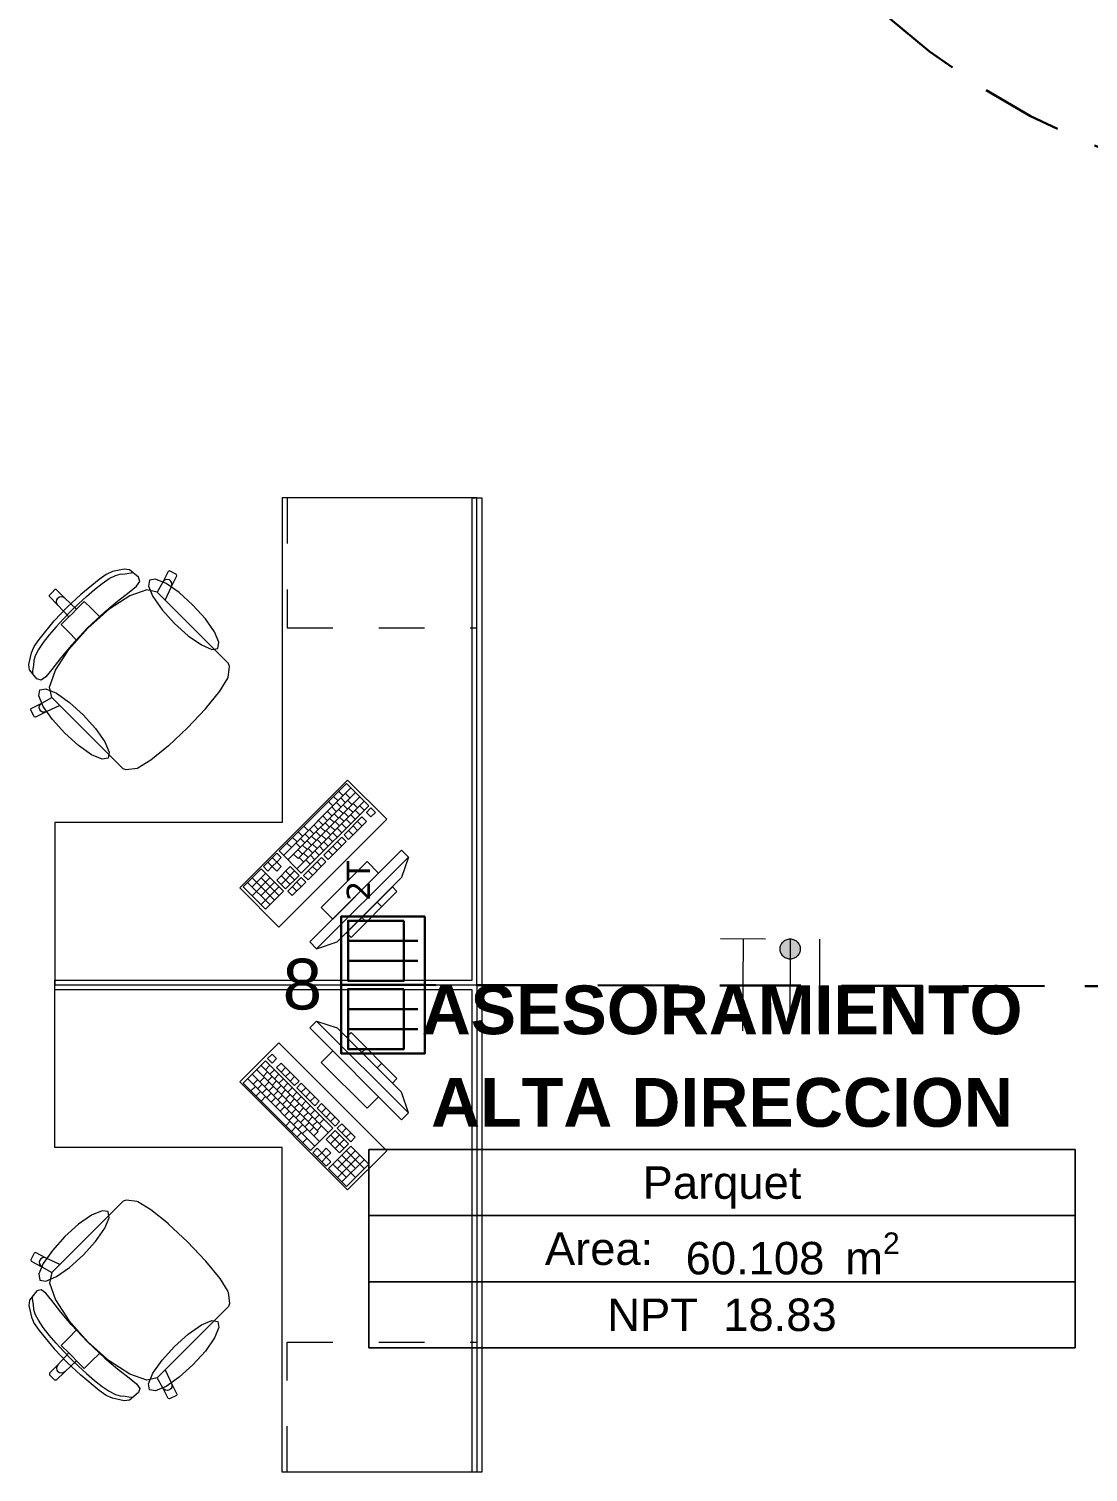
# Model space of a CAD drawing. Header units: inches. Extents: x -19 to 5698, y -728 to 92.
# Drawn here: x 395.009 to 398.271, y 11.139 to 15.582 of the extents above; entities that cross this region are included whole.
import ezdxf

# ---------------------------------------------------------------- set-up
doc = ezdxf.new("R2010")
doc.units = ezdxf.units.IN
doc.header["$MEASUREMENT"] = 0
for name, pattern in [('HIDDEN', [0.375, 0.25, -0.125]), ('Rayas', [0.282222, 0.141111, -0.141111]), ('RAYITAS', [0.375, 0.25, -0.125])]:
    doc.linetypes.add(name, pattern=pattern)
doc.layers.get('0').update_dxf_attribs({"color": 61})
for name, color, linetype, lineweight in [('00 conduct tomacorr', 120, 'HIDDEN', 30), ('00 IE LUZ EMERGENCIA', 253, 'Continuous', 0), ('T-TECHO-E', 150, 'Continuous', 20), ('TOMACORRIENTE', 22, 'RAYITAS', 9)]:
    doc.layers.add(name, color=color, linetype=linetype, lineweight=lineweight)
doc.layers.add('02 _ ARQ _ ZON _ Espacio.3D', color=7, linetype='Continuous')
doc.layers.add('Interior - Mobiliario', color=7, linetype='Continuous')
doc.styles.add('Annotative', font='arial.ttf')
doc.styles.add('Estilo_Generado_1', font='swisseb.ttf')
doc.styles.add('Estilo_Generado_7', font='swisse.ttf')

# ---------------------------------------------------------------- blocks, each defined once
blk = doc.blocks.new('CAJA POP UP 6 MODULOS')
at = {"layer": '00 conduct tomacorr', "linetype": 'Continuous'}
for p, q in [((-0.095, -0.165), (-0.095, -0.0151)), ((-0.052, -0.165), (-0.052, -0.0151)), ((0.052, -0.165), (0.052, -0.0151)), ((0.095, -0.165), (0.095, -0.0151)), ((0, -0.165), (0, -0.18))]:
    blk.add_line(p, q, dxfattribs=at)
for points in [[(-0.147, 0), (0.147, 0), (0.147, -0.18), (-0.147, -0.18)], [(0, 0), (0.147, 0), (0.147, -0.18), (0, -0.18)]]:
    blk.add_lwpolyline(points, close=True, dxfattribs=at)
for points in [[(-0.138, -0.045), (-0.009, -0.045), (-0.009, -0.165), (-0.138, -0.165), (-0.138, -0.045)], [(0.009, -0.045), (0.138, -0.045), (0.138, -0.165), (0.009, -0.165), (0.009, -0.045)]]:
    blk.add_lwpolyline(points, dxfattribs=at)
at = {"color": 1, "insert": (-0.1807, -0.168), "char_height": 0.05, "attachment_point": 1, "rotation": 180}
blk.add_mtext_dynamic_manual_height_columns('{\\fVerdana|b0|i0|c0|p34;2T}', width=0.000481, gutter_width=0.1561, heights=[0], dxfattribs=at)
blk = doc.blocks.new('a')
at = {"layer": 'TOMACORRIENTE', "ltscale": 0.05}
h = blk.add_hatch(color=4, dxfattribs=at)
edge = h.paths.add_edge_path()
edge.add_arc((0, 0.0752), 0.0211, 0, 360)
at = {"layer": 'TOMACORRIENTE', "color": 4}
for p, q in [((-0.1455, 0.0963), (-0.0515, 0.0963)), ((-0.0985, 0.0963), (-0.0985, -0.0966)), ((0, 0.0963), (0, -0.0963)), ((0.0623, -0.0963), (0.0623, 0.0963))]:
    blk.add_line(p, q, dxfattribs=at)
blk.add_circle((0, 0.0752), 0.0211, dxfattribs=at)
blk = doc.blocks.new('CABLE 3FACE')
at = {"layer": 'T-TECHO-E', "rotation": 59.94170052614085}
blk.add_blockref('a', (0, 0), dxfattribs=at)

msp = doc.modelspace()

# ---------------------------------------------------------------- linework, layer by layer
at = {"layer": '00 conduct tomacorr'}
msp.add_line((405.2617, 12.6238), (396.0809, 12.6388, -0.0001), dxfattribs=at)
msp.add_arc((399.1244, 17.2759), 2.2157, 180.0024, 257.0024, dxfattribs=at)
at = {"layer": '02 _ ARQ _ ZON _ Espacio.3D', "color": 251, "linetype": 'Continuous', "lineweight": 13}
for p, q in [((398.2319, 12.1322), (396.0554, 12.1322)), ((396.0554, 12.1322), (396.0554, 11.5215)), ((396.0554, 12.1322), (398.2319, 12.1322)), ((396.0554, 11.9286), (396.0554, 12.1322)), ((398.2319, 11.5215), (398.2319, 12.1322)), ((398.2319, 12.1322), (398.2319, 11.9286)), ((398.2319, 11.9286), (396.0554, 11.9286)), ((396.0554, 11.9286), (398.2319, 11.9286)), ((396.0554, 11.725), (396.0554, 11.9286)), ((398.2319, 11.9286), (398.2319, 11.725)), ((398.2319, 11.725), (396.0554, 11.725)), ((396.0554, 11.725), (398.2319, 11.725)), ((396.0554, 11.5215), (396.0554, 11.725)), ((398.2319, 11.725), (398.2319, 11.5215)), ((396.0554, 11.5215), (398.2319, 11.5215)), ((398.2319, 11.5215), (396.0554, 11.5215))]:
    msp.add_line(p, q, dxfattribs=at)
at = {"layer": 'Interior - Mobiliario', "color": 175, "linetype": 'Rayas', "lineweight": 13}
for p, q in [((395.804, 14.1388), (395.804, 13.7388)), ((395.804, 13.7388), (396.389, 13.7388)), ((395.804, 11.1388), (395.804, 11.5388)), ((395.804, 11.5388), (396.389, 11.5388))]:
    msp.add_line(p, q, dxfattribs=at)
at = {"layer": 'Interior - Mobiliario', "color": 175, "linetype": 'Continuous', "lineweight": 13}
for p, q in [((396.374, 14.1388), (396.404, 14.1388)), ((396.374, 12.6538), (396.374, 14.1388)), ((396.404, 14.1388), (396.404, 12.6538)), ((395.2661, 13.9114), (395.2468, 13.9024)), ((395.3022, 13.9192), (395.2661, 13.9114)), ((395.319, 13.9173), (395.3022, 13.9192)), ((395.3468, 13.8941), (395.319, 13.9173)), ((395.4382, 13.9121), (395.4212, 13.879)), ((395.4422, 13.9135), (395.4382, 13.9121)), ((395.4636, 13.9026), (395.4422, 13.9135)), ((395.2251, 13.8875), (395.1684, 13.8407)), ((395.2108, 13.8564), (395.2346, 13.875)), ((395.2468, 13.9024), (395.2251, 13.8875)), ((395.2346, 13.875), (395.2565, 13.8898)), ((395.2565, 13.8898), (395.2753, 13.8998)), ((395.2753, 13.8998), (395.29, 13.9037)), ((395.29, 13.9037), (395.3054, 13.9048)), ((395.3054, 13.9048), (395.3162, 13.9069)), ((395.3162, 13.9069), (395.3243, 13.9077)), ((395.3179, 13.8482), (395.3402, 13.8669)), ((395.3243, 13.9077), (395.3288, 13.9085)), ((395.3402, 13.8669), (395.3502, 13.8812)), ((395.3502, 13.8812), (395.3468, 13.8941)), ((395.4212, 13.879), (395.4039, 13.848)), ((395.4249, 13.8836), (395.4212, 13.879)), ((395.43, 13.8865), (395.4249, 13.8836)), ((395.4283, 13.8237), (395.4479, 13.8655)), ((395.4358, 13.8872), (395.43, 13.8865)), ((395.4414, 13.8857), (395.4358, 13.8872)), ((395.446, 13.8821), (395.4414, 13.8857)), ((395.4489, 13.877), (395.446, 13.8821)), ((395.4479, 13.8655), (395.4649, 13.8986)), ((395.4479, 13.8655), (395.4495, 13.8711)), ((395.4495, 13.8711), (395.4489, 13.877)), ((395.4649, 13.8986), (395.4636, 13.9026)), ((395.0719, 13.8389), (395.0804, 13.8474)), ((395.0719, 13.8346), (395.0719, 13.8389)), ((395.098, 13.8085), (395.0719, 13.8346)), ((395.089, 13.8559), (395.0804, 13.8474)), ((395.0932, 13.8559), (395.089, 13.8559)), ((395.1193, 13.8299), (395.0932, 13.8559)), ((395.0936, 13.8191), (395.0948, 13.8249)), ((395.0948, 13.8249), (395.0981, 13.8298)), ((395.103, 13.833), (395.0981, 13.8298)), ((395.1087, 13.8342), (395.103, 13.833)), ((395.1145, 13.8331), (395.1087, 13.8342)), ((395.1193, 13.8299), (395.1145, 13.8331)), ((395.1558, 13.7959), (395.1193, 13.8299)), ((395.1684, 13.8407), (395.1262, 13.8016)), ((395.1614, 13.8127), (395.1861, 13.8352)), ((395.1861, 13.8352), (395.2108, 13.8564)), ((395.2425, 13.7876), (395.2818, 13.8203)), ((395.32, 13.8371), (395.2561, 13.7958)), ((395.2818, 13.8203), (395.3179, 13.8482)), ((395.3719, 13.8555), (395.32, 13.8371)), ((395.4039, 13.848), (395.3719, 13.8555)), ((395.4041, 13.848), (395.4039, 13.848)), ((395.4041, 13.848), (395.4283, 13.8237)), ((395.5762, 13.6759), (395.4283, 13.8237)), ((395.0871, 13.7594), (395.1262, 13.8016)), ((395.0947, 13.8134), (395.0936, 13.8191)), ((395.098, 13.8085), (395.0947, 13.8134)), ((395.132, 13.772), (395.098, 13.8085)), ((395.138, 13.7899), (395.1152, 13.7664)), ((395.132, 13.772), (395.1439, 13.7839)), ((395.138, 13.7899), (395.1614, 13.8127)), ((395.1558, 13.7959), (395.1439, 13.7839)), ((395.1795, 13.8195), (395.1558, 13.7959)), ((395.2006, 13.7984), (395.1795, 13.8195)), ((395.1897, 13.7381), (395.2425, 13.7876)), ((395.228, 13.771), (395.2006, 13.7984)), ((395.2561, 13.7958), (395.228, 13.771)), ((395.0403, 13.7027), (395.0871, 13.7594)), ((395.0926, 13.7418), (395.0714, 13.717)), ((395.1152, 13.7664), (395.0926, 13.7418)), ((395.1083, 13.7484), (395.132, 13.772)), ((395.1295, 13.7272), (395.1083, 13.7484)), ((395.1897, 13.7381), (395.1402, 13.6854)), ((395.1568, 13.6998), (395.1902, 13.7377)), ((395.228, 13.771), (395.1902, 13.7377)), ((395.0254, 13.681), (395.0403, 13.7027)), ((395.0529, 13.6932), (395.038, 13.6714)), ((395.0714, 13.717), (395.0529, 13.6932)), ((395.1568, 13.6998), (395.1295, 13.7272)), ((395.1321, 13.6717), (395.1568, 13.6998)), ((395.0087, 13.6256), (395.0164, 13.6618)), ((395.0164, 13.6618), (395.0254, 13.681)), ((395.0281, 13.6525), (395.0242, 13.6378)), ((395.038, 13.6714), (395.0281, 13.6525)), ((395.1075, 13.6461), (395.0796, 13.6099)), ((395.0907, 13.6079), (395.1321, 13.6717)), ((395.1402, 13.6854), (395.1075, 13.6461)), ((395.6017, 13.6504), (395.5762, 13.6759)), ((395.6237, 13.6284), (395.6017, 13.6504)), ((395.0105, 13.6089), (395.0087, 13.6256)), ((395.0337, 13.581), (395.0105, 13.6089)), ((395.0202, 13.6036), (395.0194, 13.5991)), ((395.021, 13.6116), (395.0202, 13.6036)), ((395.023, 13.6224), (395.021, 13.6116)), ((395.0242, 13.6378), (395.023, 13.6224)), ((395.0796, 13.6099), (395.061, 13.5876)), ((395.0724, 13.5559), (395.0907, 13.6079)), ((395.6225, 13.5852), (395.6265, 13.6191)), ((395.6265, 13.6191), (395.6237, 13.6284)), ((395.0466, 13.5776), (395.0337, 13.581)), ((395.061, 13.5876), (395.0466, 13.5776)), ((395.0798, 13.5239), (395.0724, 13.5559)), ((395.5967, 13.543), (395.6216, 13.5831)), ((395.6216, 13.5831), (395.6225, 13.5852)), ((395.0488, 13.5066), (395.0798, 13.5239)), ((395.0799, 13.5237), (395.0798, 13.5239)), ((395.0799, 13.5237), (395.1041, 13.4995)), ((395.5532, 13.4894), (395.5967, 13.543)), ((395.0144, 13.4856), (395.0157, 13.4896)), ((395.0252, 13.4642), (395.0144, 13.4856)), ((395.0157, 13.4896), (395.0488, 13.5066)), ((395.0623, 13.4799), (395.0292, 13.4629)), ((395.0406, 13.492), (395.0413, 13.4978)), ((395.0422, 13.4864), (395.0406, 13.492)), ((395.0413, 13.4978), (395.0442, 13.503)), ((395.0458, 13.4818), (395.0422, 13.4864)), ((395.0442, 13.503), (395.0488, 13.5066)), ((395.0509, 13.479), (395.0458, 13.4818)), ((395.0567, 13.4783), (395.0509, 13.479)), ((395.0623, 13.4799), (395.0567, 13.4783)), ((395.1041, 13.4995), (395.0623, 13.4799)), ((395.252, 13.3516), (395.1041, 13.4995)), ((395.4976, 13.4302), (395.5525, 13.4885)), ((395.5525, 13.4885), (395.5532, 13.4894)), ((395.0292, 13.4629), (395.0252, 13.4642)), ((395.4976, 13.4302), (395.4393, 13.3754)), ((395.2775, 13.3261), (395.252, 13.3516)), ((395.3848, 13.3311), (395.3448, 13.3062)), ((395.4385, 13.3747), (395.3848, 13.3311)), ((395.4393, 13.3754), (395.4385, 13.3747)), ((395.2994, 13.3042), (395.2775, 13.3261)), ((395.3087, 13.3013), (395.2994, 13.3042)), ((395.3426, 13.3053), (395.3087, 13.3013)), ((395.3448, 13.3062), (395.3426, 13.3053)), ((395.9871, 13.2593), (395.7794, 13.0515)), ((396.0008, 13.2455), (395.7931, 13.0378)), ((396.0556, 13.1907), (395.9871, 13.2593)), ((396.0145, 13.2318), (395.8068, 13.0241)), ((396.0419, 13.2044), (395.8342, 12.9967)), ((396.0282, 13.2181), (395.8378, 13.0277)), ((395.9317, 13.2039), (395.9454, 13.1902)), ((395.9473, 13.2194), (395.961, 13.2057)), ((395.9558, 13.2005), (395.9695, 13.1868)), ((395.9628, 13.235), (395.9765, 13.2213)), ((395.9696, 13.2144), (395.9833, 13.2007)), ((395.9835, 13.2282), (395.9972, 13.2145)), ((395.9903, 13.2076), (396.004, 13.1939)), ((395.8479, 12.983), (396.0556, 13.1907)), ((395.9142, 13.159), (395.9279, 13.1453)), ((395.9281, 13.1728), (395.9418, 13.1591)), ((395.9419, 13.1867), (395.9556, 13.173)), ((395.9487, 13.1661), (395.9624, 13.1523)), ((395.9626, 13.1799), (395.9763, 13.1662)), ((395.9659, 13.1558), (395.9796, 13.1421)), ((395.9764, 13.1937), (395.9901, 13.18)), ((396.0348, 13.1561), (395.9794, 13.1007)), ((395.9797, 13.1697), (395.9935, 13.1559)), ((395.9936, 13.1835), (396.0073, 13.1698)), ((396.0004, 13.1629), (396.0141, 13.1491)), ((396.0074, 13.1973), (396.0211, 13.1836)), ((396.0142, 13.1767), (396.0279, 13.163)), ((396.0281, 13.1906), (396.0418, 13.1768)), ((396.0485, 13.1424), (396.0348, 13.1561)), ((396.0625, 13.1838), (396.0486, 13.17)), ((396.0486, 13.17), (396.0624, 13.1563)), ((396.0624, 13.1563), (396.0762, 13.1701)), ((396.0762, 13.1701), (396.0625, 13.1838)), ((395.8382, 13.1104), (395.8519, 13.0967)), ((395.8555, 13.1277), (395.8692, 13.114)), ((395.8727, 13.1175), (395.8864, 13.1037)), ((395.8865, 13.1313), (395.9002, 13.1176)), ((395.8933, 13.1107), (395.907, 13.097)), ((395.9004, 13.1451), (395.9141, 13.1314)), ((395.9072, 13.1245), (395.9209, 13.1108)), ((395.921, 13.1384), (395.9347, 13.1246)), ((395.9243, 13.1143), (395.9381, 13.1005)), ((395.9349, 13.1522), (395.9486, 13.1385)), ((395.9382, 13.1281), (395.9519, 13.1144)), ((395.952, 13.142), (395.9658, 13.1282)), ((395.9588, 13.1213), (395.9725, 13.1076)), ((395.9727, 13.1352), (395.9864, 13.1215)), ((395.9865, 13.149), (396.0002, 13.1353)), ((395.9931, 13.087), (396.0485, 13.1424)), ((395.9933, 13.1146), (396.007, 13.1009)), ((396.0071, 13.1284), (396.0208, 13.1147)), ((396.0209, 13.1423), (396.0347, 13.1286)), ((395.8036, 13.0758), (395.8173, 13.0621)), ((395.8209, 13.0931), (395.8346, 13.0794)), ((395.8311, 13.0759), (395.8449, 13.0622)), ((395.845, 13.0898), (395.8587, 13.076)), ((395.8518, 13.0691), (395.8655, 13.0554)), ((395.8588, 13.1036), (395.8726, 13.0899)), ((395.8656, 13.083), (395.8793, 13.0693)), ((395.8795, 13.0968), (395.8932, 13.0831)), ((395.8828, 13.0727), (395.8965, 13.059)), ((395.8967, 13.0866), (395.9104, 13.0729)), ((395.9034, 13.0659), (395.9172, 13.0522)), ((395.9105, 13.1004), (395.9242, 13.0867)), ((395.9725, 13.0938), (395.9171, 13.0384)), ((395.9173, 13.0798), (395.931, 13.0661)), ((395.9308, 13.0247), (395.9862, 13.0801)), ((395.9311, 13.0936), (395.9449, 13.0799)), ((395.9448, 13.0661), (395.9585, 13.0524)), ((395.945, 13.1075), (395.9587, 13.0938)), ((395.9586, 13.08), (395.9723, 13.0663)), ((395.9862, 13.0801), (395.9725, 13.0938)), ((395.9794, 13.1007), (395.9931, 13.087)), ((395.7724, 13.0446), (395.7309, 13.0031)), ((395.7586, 13.0308), (395.7723, 13.0171)), ((395.7723, 13.0171), (395.7861, 13.0309)), ((395.7861, 13.0309), (395.7724, 13.0446)), ((395.7794, 13.0515), (395.8479, 12.983)), ((395.8241, 13.0414), (395.8378, 13.0277)), ((395.8379, 13.0553), (395.8516, 13.0416)), ((395.8413, 13.0312), (395.855, 13.0175)), ((395.9102, 13.0315), (395.8548, 12.9761)), ((395.8551, 13.045), (395.8688, 13.0313)), ((395.8619, 13.0244), (395.8756, 13.0107)), ((395.869, 13.0589), (395.8827, 13.0452)), ((396.1567, 13.0539), (395.8739, 12.7711)), ((395.8757, 13.0382), (395.8895, 13.0245)), ((395.8896, 13.0521), (395.9033, 13.0384)), ((395.8951, 12.7499), (396.1779, 13.0327)), ((395.9239, 13.0178), (395.9102, 13.0315)), ((395.9171, 13.0384), (395.9308, 13.0247)), ((395.9309, 13.0523), (395.9447, 13.0386)), ((396.1779, 13.0327), (396.1567, 13.0539)), ((396.1779, 13.0327), (396.1567, 12.9691)), ((395.724, 12.9962), (395.6686, 12.9408)), ((395.7377, 12.9824), (395.6961, 12.9409)), ((395.7925, 12.9276), (395.724, 12.9962)), ((395.7309, 13.0031), (395.7446, 12.9894)), ((395.7446, 12.9894), (395.7584, 13.0032)), ((395.7447, 13.0169), (395.7584, 13.0032)), ((395.7723, 13.0171), (395.7584, 13.0032)), ((395.7584, 13.0032), (395.7722, 12.9895)), ((395.8136, 13.0035), (395.772, 12.9619)), ((395.7722, 12.9895), (395.786, 13.0033)), ((395.786, 13.0033), (395.7723, 13.0171)), ((395.8273, 12.9898), (395.7857, 12.9482)), ((395.7859, 12.9758), (395.8133, 12.9484)), ((395.7995, 12.9345), (395.841, 12.9761)), ((395.7997, 12.9896), (395.8271, 12.9622)), ((395.841, 12.9761), (395.8136, 13.0035)), ((395.8548, 12.9761), (395.8685, 12.9624)), ((395.8685, 12.9624), (395.9239, 13.0178)), ((395.8686, 12.99), (395.8823, 12.9763)), ((395.8825, 13.0038), (395.8962, 12.9901)), ((395.8963, 13.0177), (395.91, 13.0039)), ((396.0507, 13.0186), (395.9092, 12.8772)), ((395.9446, 12.8418), (396.086, 12.9832)), ((396.086, 12.9832), (396.0507, 13.0186)), ((395.6686, 12.9408), (395.7371, 12.8722)), ((395.6824, 12.9546), (395.751, 12.886)), ((395.7514, 12.9687), (395.696, 12.9133)), ((395.6963, 12.9685), (395.7648, 12.8999)), ((395.7788, 12.9413), (395.7234, 12.8859)), ((395.7651, 12.955), (395.7236, 12.9135)), ((395.7238, 12.9686), (395.7787, 12.9137)), ((395.772, 12.9619), (395.7995, 12.9345)), ((395.8479, 12.9692), (395.8063, 12.9277)), ((395.82, 12.9139), (395.8616, 12.9555)), ((395.8202, 12.9415), (395.8339, 12.9278)), ((395.834, 12.9553), (395.8477, 12.9416)), ((395.8616, 12.9555), (395.8479, 12.9692)), ((396.1567, 12.9691), (395.9587, 12.7711)), ((396.1284, 12.9408), (395.987, 12.7994)), ((396.1426, 12.9267), (396.1284, 12.9408)), ((395.7371, 12.8722), (395.7925, 12.9276)), ((395.8063, 12.9277), (395.82, 12.9139)), ((396.0012, 12.7852), (396.1426, 12.9267)), ((396.0813, 12.8937), (396.0954, 12.8795)), ((395.9092, 12.8772), (395.9446, 12.8418)), ((396.0342, 12.8465), (396.0483, 12.8324)), ((395.987, 12.7994), (396.0012, 12.7852)), ((395.8739, 12.7711), (395.8951, 12.7499)), ((395.8951, 12.7499), (395.9587, 12.7711)), ((395.089, 12.6238), (395.089, 12.6538)), ((395.089, 12.6538), (396.374, 12.6538)), ((396.374, 12.6238), (395.089, 12.6238)), ((396.374, 11.1388), (396.374, 12.6238)), ((396.404, 12.6538), (396.404, 12.6238)), ((396.404, 12.6238), (396.404, 11.1388)), ((395.8951, 12.5277), (395.8739, 12.5065)), ((395.8739, 12.5065), (396.1567, 12.2236)), ((396.1779, 12.2449), (395.8951, 12.5277)), ((395.8951, 12.5277), (395.9587, 12.5065)), ((395.9587, 12.5065), (396.1567, 12.3085)), ((396.0012, 12.4923), (395.987, 12.4782)), ((396.1426, 12.3509), (396.0012, 12.4923)), ((395.987, 12.4782), (396.1284, 12.3368)), ((396.0342, 12.4311), (396.0483, 12.4452)), ((395.7371, 12.4054), (395.6686, 12.3368)), ((395.9449, 12.1977), (395.7371, 12.4054)), ((395.7577, 12.426), (395.744, 12.4122)), ((395.744, 12.4122), (395.7578, 12.3984)), ((395.7716, 12.4121), (395.7577, 12.426)), ((395.7578, 12.3984), (395.7716, 12.4121)), ((395.7854, 12.3983), (395.7717, 12.3846)), ((395.8408, 12.3429), (395.7854, 12.3983)), ((395.9446, 12.4358), (395.9092, 12.4004)), ((395.9092, 12.4004), (396.0507, 12.259)), ((396.086, 12.2944), (395.9446, 12.4358)), ((396.0813, 12.3839), (396.0954, 12.3981)), ((395.696, 12.3643), (395.9037, 12.1565)), ((395.7097, 12.378), (395.9001, 12.1876)), ((395.7202, 12.34), (395.7339, 12.3537)), ((395.7234, 12.3917), (395.9311, 12.184)), ((395.7305, 12.3572), (395.7442, 12.3709)), ((395.7373, 12.3778), (395.751, 12.3915)), ((395.7443, 12.3433), (395.758, 12.3571)), ((395.7511, 12.364), (395.7648, 12.3777)), ((395.765, 12.3501), (395.7787, 12.3639)), ((395.7717, 12.3846), (395.8271, 12.3292)), ((395.7855, 12.3707), (395.7993, 12.3844)), ((395.7994, 12.3569), (395.8131, 12.3706)), ((395.8132, 12.343), (395.8269, 12.3567)), ((395.6686, 12.3368), (395.8763, 12.1291)), ((395.6823, 12.3505), (395.89, 12.1428)), ((395.6928, 12.3126), (395.7065, 12.3263)), ((395.6996, 12.3332), (395.7133, 12.3469)), ((395.7084, 12.297), (395.7221, 12.3107)), ((395.7134, 12.3194), (395.7272, 12.3331)), ((395.7273, 12.3055), (395.741, 12.3192)), ((395.7341, 12.3262), (395.7478, 12.3399)), ((395.7479, 12.3123), (395.7616, 12.326)), ((395.7582, 12.3295), (395.7719, 12.3432)), ((395.7618, 12.2985), (395.7755, 12.3122)), ((395.772, 12.3157), (395.7857, 12.3294)), ((395.7788, 12.3363), (395.7925, 12.35)), ((395.7859, 12.3018), (395.7996, 12.3155)), ((395.7927, 12.3224), (395.8064, 12.3362)), ((395.8065, 12.3086), (395.8202, 12.3223)), ((395.8271, 12.3292), (395.8408, 12.3429)), ((395.8477, 12.336), (395.834, 12.3222)), ((395.834, 12.3222), (395.8894, 12.2669)), ((395.9031, 12.2806), (395.8477, 12.336)), ((395.8479, 12.3084), (395.8616, 12.3221)), ((396.1284, 12.3368), (396.1426, 12.3509)), ((395.724, 12.2814), (395.7377, 12.2951)), ((395.7411, 12.2917), (395.7548, 12.3054)), ((395.755, 12.2778), (395.7687, 12.2916)), ((395.7688, 12.264), (395.7825, 12.2777)), ((395.7756, 12.2846), (395.7893, 12.2983)), ((395.7895, 12.2708), (395.8032, 12.2845)), ((395.7997, 12.288), (395.8134, 12.3017)), ((395.8033, 12.2569), (395.817, 12.2706)), ((395.8136, 12.2741), (395.8273, 12.2878)), ((395.8204, 12.2947), (395.8341, 12.3085)), ((395.8274, 12.2603), (395.8411, 12.274)), ((395.8342, 12.2809), (395.8479, 12.2946)), ((395.8481, 12.2671), (395.8618, 12.2808)), ((395.8617, 12.2945), (395.8754, 12.3083)), ((395.8619, 12.2532), (395.8756, 12.2669)), ((395.8755, 12.2807), (395.8893, 12.2944)), ((395.8894, 12.2669), (395.9031, 12.2806)), ((395.91, 12.2736), (395.8963, 12.2599)), ((395.9654, 12.2183), (395.91, 12.2736)), ((396.0507, 12.259), (396.086, 12.2944)), ((396.1779, 12.2449), (396.1567, 12.3085)), ((395.7827, 12.2501), (395.7964, 12.2639)), ((395.7965, 12.2363), (395.8102, 12.25)), ((395.8104, 12.2224), (395.8241, 12.2362)), ((395.8172, 12.2431), (395.8309, 12.2568)), ((395.8242, 12.2086), (395.8379, 12.2223)), ((395.831, 12.2292), (395.8447, 12.243)), ((395.8413, 12.2464), (395.855, 12.2601)), ((395.8449, 12.2154), (395.8586, 12.2291)), ((395.8551, 12.2326), (395.8688, 12.2463)), ((395.869, 12.2187), (395.8827, 12.2324)), ((395.8757, 12.2394), (395.8895, 12.2531)), ((395.8896, 12.2255), (395.9033, 12.2392)), ((395.8963, 12.2599), (395.9517, 12.2045)), ((395.9034, 12.2117), (395.9172, 12.2254)), ((395.9102, 12.2461), (395.9239, 12.2598)), ((395.924, 12.2322), (395.9377, 12.2459)), ((395.9379, 12.2184), (395.9516, 12.2321)), ((396.1567, 12.2236), (396.1779, 12.2449)), ((395.8001, 12.2053), (395.8138, 12.219)), ((395.8174, 12.188), (395.8311, 12.2017)), ((395.8347, 12.1707), (395.8485, 12.1844)), ((395.8381, 12.1948), (395.8518, 12.2085)), ((395.8519, 12.1809), (395.8656, 12.1946)), ((395.8587, 12.2015), (395.8724, 12.2153)), ((395.8726, 12.1877), (395.8863, 12.2014)), ((395.8763, 12.1291), (395.9449, 12.1977)), ((395.8828, 12.2049), (395.8965, 12.2186)), ((395.8864, 12.1738), (395.9001, 12.1876)), ((395.8967, 12.191), (395.9104, 12.2047)), ((395.9518, 12.1908), (395.9243, 12.1633)), ((395.9381, 12.177), (395.9796, 12.1355)), ((395.9382, 12.1495), (395.9656, 12.1769)), ((395.9517, 12.2045), (395.9654, 12.2183)), ((395.9933, 12.1492), (395.9518, 12.1908)), ((395.9723, 12.2113), (395.9586, 12.1976)), ((395.9586, 12.1976), (396.0002, 12.1561)), ((396.0139, 12.1698), (395.9723, 12.2113)), ((395.9725, 12.1838), (395.9862, 12.1975)), ((395.9863, 12.1699), (396, 12.1836)), ((395.8521, 12.1533), (395.8658, 12.1671)), ((395.8969, 12.1359), (395.8832, 12.1222)), ((395.9108, 12.1221), (395.8969, 12.1359)), ((395.9245, 12.1358), (395.9108, 12.1221)), ((395.9243, 12.1633), (395.9659, 12.1218)), ((395.9383, 12.1219), (395.9245, 12.1358)), ((396.0002, 12.1423), (395.9317, 12.0737)), ((395.952, 12.1356), (395.9795, 12.1631)), ((395.9659, 12.1218), (395.9933, 12.1492)), ((396.0002, 12.1561), (396.0139, 12.1698)), ((396.0556, 12.0869), (396.0002, 12.1423)), ((395.8832, 12.1222), (395.9247, 12.0806)), ((395.8971, 12.1083), (395.9108, 12.1221)), ((395.9108, 12.1221), (395.9246, 12.1082)), ((395.9109, 12.0945), (395.9246, 12.1082)), ((395.9246, 12.1082), (395.9383, 12.1219)), ((395.9385, 12.0944), (395.9246, 12.1082)), ((395.9247, 12.0806), (395.9385, 12.0944)), ((395.9454, 12.0874), (395.9869, 12.0459)), ((395.9591, 12.1011), (396.0145, 12.0458)), ((395.9592, 12.0736), (396.0141, 12.1284)), ((395.9594, 12.046), (396.0279, 12.1146)), ((395.9728, 12.1149), (396.0144, 12.0733)), ((395.9732, 12.0322), (396.0418, 12.1007)), ((395.9865, 12.1286), (396.0419, 12.0732)), ((395.9871, 12.0183), (396.0556, 12.0869)), ((395.9317, 12.0737), (395.9871, 12.0183)), ((395.2994, 11.9734), (395.2775, 11.9515)), ((395.3087, 11.9763), (395.2994, 11.9734)), ((395.3426, 11.9723), (395.3087, 11.9763)), ((395.3448, 11.9714), (395.3426, 11.9723)), ((395.3848, 11.9465), (395.3448, 11.9714)), ((395.252, 11.926), (395.1041, 11.7781)), ((395.2775, 11.9515), (395.252, 11.926)), ((395.4385, 11.9029), (395.3848, 11.9465)), ((395.4393, 11.9022), (395.4385, 11.9029)), ((395.4976, 11.8474), (395.4393, 11.9022)), ((395.4976, 11.8474), (395.5525, 11.789)), ((395.0252, 11.8134), (395.0144, 11.792)), ((395.0144, 11.792), (395.0157, 11.7879)), ((395.0157, 11.7879), (395.0488, 11.771)), ((395.0292, 11.8147), (395.0252, 11.8134)), ((395.0623, 11.7977), (395.0292, 11.8147)), ((395.0422, 11.7912), (395.0406, 11.7856)), ((395.0406, 11.7856), (395.0413, 11.7797)), ((395.0413, 11.7797), (395.0442, 11.7746)), ((395.0458, 11.7958), (395.0422, 11.7912)), ((395.0509, 11.7986), (395.0458, 11.7958)), ((395.0567, 11.7993), (395.0509, 11.7986)), ((395.0623, 11.7977), (395.0567, 11.7993)), ((395.1041, 11.7781), (395.0623, 11.7977)), ((395.0799, 11.7539), (395.1041, 11.7781)), ((395.5525, 11.789), (395.5532, 11.7882)), ((395.5532, 11.7882), (395.5967, 11.7346)), ((395.0442, 11.7746), (395.0488, 11.771)), ((395.0488, 11.771), (395.0798, 11.7536)), ((395.0798, 11.7536), (395.0724, 11.7217)), ((395.0799, 11.7539), (395.0798, 11.7536)), ((395.5967, 11.7346), (395.6216, 11.6945)), ((395.0337, 11.6966), (395.0105, 11.6687)), ((395.0466, 11.7), (395.0337, 11.6966)), ((395.061, 11.69), (395.0466, 11.7)), ((395.0796, 11.6677), (395.061, 11.69)), ((395.0724, 11.7217), (395.0907, 11.6697)), ((395.6216, 11.6945), (395.6225, 11.6924)), ((395.6225, 11.6924), (395.6265, 11.6585)), ((395.0105, 11.6687), (395.0087, 11.652)), ((395.0087, 11.652), (395.0164, 11.6158)), ((395.0202, 11.674), (395.0194, 11.6785)), ((395.021, 11.666), (395.0202, 11.674)), ((395.023, 11.6552), (395.021, 11.666)), ((395.0242, 11.6398), (395.023, 11.6552)), ((395.1075, 11.6315), (395.0796, 11.6677)), ((395.0907, 11.6697), (395.1321, 11.6059)), ((395.6237, 11.6492), (395.6017, 11.6272)), ((395.6265, 11.6585), (395.6237, 11.6492)), ((395.0164, 11.6158), (395.0254, 11.5966)), ((395.0281, 11.625), (395.0242, 11.6398)), ((395.038, 11.6062), (395.0281, 11.625)), ((395.0529, 11.5844), (395.038, 11.6062)), ((395.1402, 11.5922), (395.1075, 11.6315)), ((395.1321, 11.6059), (395.1568, 11.5778)), ((395.5762, 11.6017), (395.4283, 11.4539)), ((395.6017, 11.6272), (395.5762, 11.6017)), ((395.0254, 11.5966), (395.0403, 11.5749)), ((395.0403, 11.5749), (395.0871, 11.5182)), ((395.0714, 11.5606), (395.0529, 11.5844)), ((395.0926, 11.5358), (395.0714, 11.5606)), ((395.1568, 11.5778), (395.1295, 11.5504)), ((395.1897, 11.5395), (395.1402, 11.5922)), ((395.1568, 11.5778), (395.1902, 11.5399)), ((395.0871, 11.5182), (395.1262, 11.476)), ((395.1152, 11.5112), (395.0926, 11.5358)), ((395.1295, 11.5504), (395.1083, 11.5292)), ((395.1083, 11.5292), (395.132, 11.5056)), ((395.138, 11.4877), (395.1152, 11.5112)), ((395.1897, 11.5395), (395.2425, 11.49)), ((395.228, 11.5066), (395.1902, 11.5399)), ((395.098, 11.4691), (395.0719, 11.443)), ((395.098, 11.4691), (395.0947, 11.4642)), ((395.132, 11.5056), (395.098, 11.4691)), ((395.1558, 11.4817), (395.1193, 11.4477)), ((395.1684, 11.4369), (395.1262, 11.476)), ((395.132, 11.5056), (395.1439, 11.4937)), ((395.138, 11.4877), (395.1614, 11.4649)), ((395.1558, 11.4817), (395.1439, 11.4937)), ((395.1795, 11.4581), (395.1558, 11.4817)), ((395.1614, 11.4649), (395.1861, 11.4424)), ((395.2006, 11.4792), (395.1795, 11.4581)), ((395.228, 11.5066), (395.2006, 11.4792)), ((395.2561, 11.4818), (395.228, 11.5066)), ((395.2425, 11.49), (395.2818, 11.4573)), ((395.32, 11.4405), (395.2561, 11.4818)), ((395.0719, 11.443), (395.0719, 11.4387)), ((395.0719, 11.4387), (395.0804, 11.4302)), ((395.089, 11.4217), (395.0804, 11.4302)), ((395.0932, 11.4216), (395.089, 11.4217)), ((395.1193, 11.4477), (395.0932, 11.4216)), ((395.0947, 11.4642), (395.0936, 11.4585)), ((395.0936, 11.4585), (395.0948, 11.4527)), ((395.0948, 11.4527), (395.0981, 11.4478)), ((395.103, 11.4445), (395.0981, 11.4478)), ((395.1087, 11.4434), (395.103, 11.4445)), ((395.1145, 11.4445), (395.1087, 11.4434)), ((395.1193, 11.4477), (395.1145, 11.4445)), ((395.2251, 11.39), (395.1684, 11.4369)), ((395.1861, 11.4424), (395.2108, 11.4212)), ((395.2108, 11.4212), (395.2346, 11.4026)), ((395.2818, 11.4573), (395.3179, 11.4293)), ((395.3179, 11.4293), (395.3402, 11.4107)), ((395.3719, 11.4221), (395.32, 11.4405)), ((395.4039, 11.4296), (395.3719, 11.4221)), ((395.4041, 11.4296), (395.4039, 11.4296)), ((395.4212, 11.3986), (395.4039, 11.4296)), ((395.4041, 11.4296), (395.4283, 11.4539)), ((395.4283, 11.4539), (395.4479, 11.4121)), ((395.2468, 11.3751), (395.2251, 11.39)), ((395.2346, 11.4026), (395.2565, 11.3878)), ((395.2565, 11.3878), (395.2753, 11.3778)), ((395.2753, 11.3778), (395.29, 11.3739)), ((395.3468, 11.3835), (395.319, 11.3603)), ((395.3402, 11.4107), (395.3502, 11.3964)), ((395.3502, 11.3964), (395.3468, 11.3835)), ((395.4249, 11.394), (395.4212, 11.3986)), ((395.4382, 11.3655), (395.4212, 11.3986)), ((395.43, 11.3911), (395.4249, 11.394)), ((395.4358, 11.3903), (395.43, 11.3911)), ((395.4414, 11.3919), (395.4358, 11.3903)), ((395.446, 11.3955), (395.4414, 11.3919)), ((395.4489, 11.4006), (395.446, 11.3955)), ((395.4479, 11.4121), (395.4495, 11.4064)), ((395.4479, 11.4121), (395.4649, 11.379)), ((395.4495, 11.4064), (395.4489, 11.4006)), ((395.4649, 11.379), (395.4636, 11.375)), ((395.2661, 11.3662), (395.2468, 11.3751)), ((395.3022, 11.3584), (395.2661, 11.3662)), ((395.29, 11.3739), (395.3054, 11.3728)), ((395.319, 11.3603), (395.3022, 11.3584)), ((395.3054, 11.3728), (395.3162, 11.3707)), ((395.3162, 11.3707), (395.3243, 11.3699)), ((395.3243, 11.3699), (395.3288, 11.3691)), ((395.4422, 11.3641), (395.4382, 11.3655)), ((395.4636, 11.375), (395.4422, 11.3641)), ((396.404, 11.1388), (396.374, 11.1388))]:
    msp.add_line(p, q, dxfattribs=at)
at = {"layer": 'Interior - Mobiliario', "color": 175, "linetype": 'Continuous', "lineweight": 13, "flags": 128}
for points in [[(396.389, 12.6388), (396.389, 14.1388), (395.789, 14.1388), (395.789, 13.1388), (395.089, 13.1388), (395.089, 12.6388)], [(395.5141, 13.8086), (395.4716, 13.8468), (395.4313, 13.8748), (395.3992, 13.8884), (395.3803, 13.8855), (395.3774, 13.8666), (395.391, 13.8346), (395.419, 13.7942), (395.4572, 13.7517), (395.4997, 13.7136), (395.54, 13.6855), (395.5721, 13.6719), (395.591, 13.6748), (395.5939, 13.6937), (395.5803, 13.7258), (395.5523, 13.7662)], [(395.1192, 13.4137), (395.081, 13.4562), (395.053, 13.4966), (395.0394, 13.5286), (395.0423, 13.5475), (395.0612, 13.5504), (395.0933, 13.5368), (395.1336, 13.5088), (395.1761, 13.4706), (395.2143, 13.4281), (395.2423, 13.3878), (395.2559, 13.3557), (395.253, 13.3368), (395.2341, 13.3339), (395.202, 13.3475), (395.1617, 13.3756)], [(396.1108, 13.1494), (395.9906, 13.2696), (395.6582, 12.9373), (395.7784, 12.8171)], [(396.389, 12.6388), (396.389, 11.1388), (395.789, 11.1388), (395.789, 12.1388), (395.089, 12.1388), (395.089, 12.6388)], [(395.7784, 12.4605), (395.6582, 12.3403), (395.9906, 12.008), (396.1108, 12.1282)], [(395.1192, 11.8639), (395.081, 11.8214), (395.053, 11.781), (395.0394, 11.749), (395.0423, 11.7301), (395.0612, 11.7272), (395.0933, 11.7408), (395.1336, 11.7688), (395.1761, 11.807), (395.2143, 11.8494), (395.2423, 11.8898), (395.2559, 11.9219), (395.253, 11.9408), (395.2341, 11.9437), (395.202, 11.93), (395.1617, 11.902)], [(395.5141, 11.4689), (395.4716, 11.4308), (395.4313, 11.4028), (395.3992, 11.3892), (395.3803, 11.392), (395.3774, 11.411), (395.391, 11.443), (395.419, 11.4834), (395.4572, 11.5259), (395.4997, 11.564), (395.54, 11.592), (395.5721, 11.6056), (395.591, 11.6028), (395.5939, 11.5839), (395.5803, 11.5518), (395.5523, 11.5114)]]:
    msp.add_lwpolyline(points, close=True, dxfattribs=at)

# ---------------------------------------------------------------- block references
at = {"layer": '00 conduct tomacorr'}
for name, p, xscale, yscale, zscale, rotation in [('CAJA POP UP 6 MODULOS', (396.2284, 12.6388, -0.0001), 1.432830642179531, 1.432830642179531, 1.432830642179531, 269.9999999999999), ('CABLE 3FACE', (397.353, 12.6388, 0), 1.47256122672843, 1.47256122672843, 1.47256122672843, 299.7894777823319)]:
    msp.add_blockref(name, p, dxfattribs=dict(at, xscale=xscale, yscale=yscale, zscale=zscale, rotation=rotation))

# ---------------------------------------------------------------- texts
at = {"layer": '00 IE LUZ EMERGENCIA', "style": 'Annotative'}
msp.add_attdef('8', (395.7904, 12.5633, -0.0001), '', height=0.1562, dxfattribs=at)
at = {"layer": '02 _ ARQ _ ZON _ Espacio.3D', "color": 251, "lineweight": 25, "attachment_point": 2}
for s, insert, char_height, style in [('\\A1;{\\pqc;\\pt0;\\fSwis721 Ex BT|b1|i0|c0|p34;ASESORAMIENTO}', (397.1437, 12.6371), 0.15, 'Estilo_Generado_1'), ('\\A1;{\\pqc;\\pt0;\\fSwis721 Ex BT|b1|i0|c0|p34;ALTA DIRECCION}', (397.1437, 12.3521), 0.15, 'Estilo_Generado_1'), ('\\A1;{\\pqc;\\pt0;\\fSwis721 Ex BT|b0|i0|c238|p34;Parquet}', (397.1437, 12.0804), 0.1, 'Estilo_Generado_7'), ('\\A1;{\\pqc;\\pt0;\\fSwis721 Ex BT|b0|i0|c238|p34;Area: }', (396.7651, 11.8768), 0.1, 'Estilo_Generado_7'), ('\\A1;{\\pqc;\\pt0,0.3;\\fSwis721 Ex BT|b0|i0|c238|p34;60.108\\fSwis721 Ex BT|b0|i0|c238|p34;\\A1{\\H.66x;\\S^  ;}\\fSwis721 Ex BT|b0|i0|c238|p34; m\\fSwis721 Ex BT|b0|i0|c238|p34;\\A1{\\H.66x;\\S2^  ;}}', (397.3613, 11.8768), 0.1, 'Estilo_Generado_7'), ('\\A1;{\\pqc;\\pt0;\\fSwis721 Ex BT|b0|i0|c238|p34;NPT  18.83}', (397.1437, 11.6733), 0.1, 'Estilo_Generado_7')]:
    msp.add_mtext(s, dxfattribs=dict(at, insert=insert, char_height=char_height, style=style))

doc.saveas('drawing.dxf')
